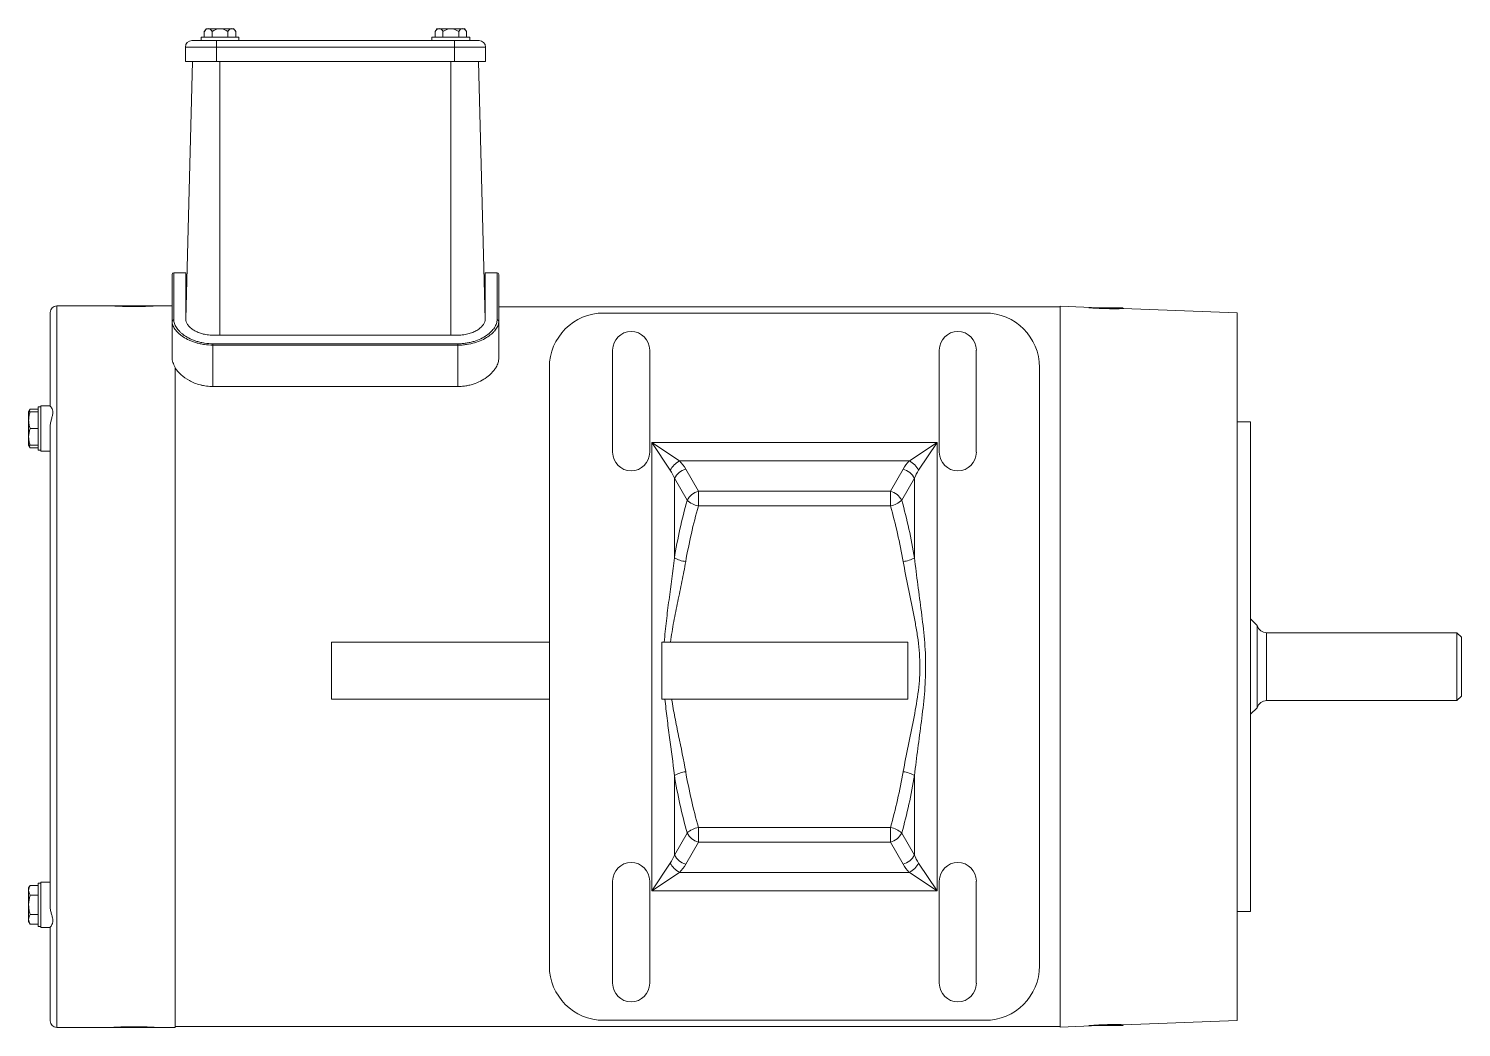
# Paper-space layout '_Bottom' of a CAD drawing. Header units: inches. Extents: x -5.4 to 7.7, y -3.3 to 5.9.
import ezdxf

# ---------------------------------------------------------------- set-up
doc = ezdxf.new("R2010")
doc.units = ezdxf.units.IN
doc.header["$MEASUREMENT"] = 0

psp = doc.layouts.new('_Bottom')

# ---------------------------------------------------------------- linework, layer by layer
at = {"color": 7, "linetype": 'Continuous', "lineweight": 15}
for p, q in [((-3.797, 5.837), (-3.797, 5.785)), ((-3.778, 5.863), (-3.528, 5.863)), ((-3.725, 5.837), (-3.725, 5.785)), ((-3.58, 5.837), (-3.58, 5.785)), ((-3.508, 5.837), (-3.508, 5.785)), ((-1.677, 5.837), (-1.677, 5.785)), ((-1.658, 5.863), (-1.408, 5.863)), ((-1.605, 5.837), (-1.605, 5.785)), ((-1.46, 5.837), (-1.46, 5.785)), ((-1.388, 5.837), (-1.388, 5.785)), ((-1.214, 5.694), (-3.971, 5.694)), ((-3.971, 5.561), (-3.971, 5.694)), ((-3.911, 5.753), (-1.274, 5.753)), ((-3.826, 5.785), (-3.826, 5.753)), ((-3.479, 5.785), (-3.826, 5.785)), ((-3.685, 5.561), (-3.685, 5.753)), ((-3.479, 5.753), (-3.479, 5.785)), ((-1.707, 5.785), (-1.707, 5.753)), ((-1.359, 5.785), (-1.707, 5.785)), ((-1.5, 5.561), (-1.5, 5.753)), ((-1.359, 5.753), (-1.359, 5.785)), ((-1.214, 5.561), (-1.214, 5.694)), ((-3.971, 5.561), (-1.214, 5.561)), ((-3.967, 3.192), (-3.905, 5.561)), ((-1.218, 3.191), (-1.28, 5.561)), ((-4.093, 2.843), (-4.093, 3.605)), ((-3.968, 3.62), (-4.078, 3.62)), ((-3.968, 3.62), (-3.968, 3.193)), ((-1.108, 3.62), (-1.218, 3.62)), ((-1.218, 3.62), (-1.218, 3.193)), ((-1.093, 3.605), (-1.093, 2.837)), ((-4.093, 3.315), (-5.152, 3.315)), ((-4.629, 3.315), (-4.256, 3.315)), ((4.062, 3.306), (-1.093, 3.306)), ((4.425, 3.298), (4.062, 3.312)), ((4.062, 3.312), (4.062, -3.312)), ((4.327, 3.298), (4.635, 3.298)), ((4.643, 3.291), (4.635, 3.298)), ((5.688, 3.252), (4.642, 3.291)), ((-5.213, 2.397), (-5.213, 3.255)), ((3.373, 3.25), (-0.128, 3.25)), ((5.688, -3.252), (5.688, 3.252)), ((-1.468, 3.047), (-3.718, 3.047)), ((-3.718, 2.967), (-1.468, 2.967)), ((-3.718, 2.967), (-3.718, 2.575)), ((-1.468, 2.955), (-3.718, 2.955)), ((-1.468, 2.575), (-1.468, 2.967)), ((-0.047, 1.97), (-0.047, 2.91)), ((0.293, 2.91), (0.293, 1.97)), ((2.953, 1.97), (2.953, 2.91)), ((3.292, 2.91), (3.292, 1.97)), ((-4.063, 2.749), (-4.063, -3.315)), ((-0.627, 2.75), (-0.627, -2.75)), ((3.873, 2.75), (3.873, -2.75)), ((-1.468, 2.575), (-3.718, 2.575)), ((-5.299, 2.388), (-5.324, 2.388)), ((-5.324, 2.388), (-5.324, 1.989)), ((-5.213, 2.397), (-5.299, 2.397)), ((-5.299, 1.98), (-5.299, 2.397)), ((-5.396, 2.367), (-5.41, 2.343)), ((-5.41, 2.343), (-5.41, 2.034)), ((-5.396, 2.367), (-5.404, 2.343)), ((-5.324, 2.367), (-5.396, 2.367)), ((-5.324, 2.343), (-5.396, 2.343)), ((5.812, 2.249), (5.688, 2.249)), ((5.812, -2.249), (5.812, 2.249)), ((-5.324, 2.188), (-5.396, 2.188)), ((-5.213, -2.203), (-5.213, 2.203)), ((-5.41, 2.034), (-5.396, 2.01)), ((-5.324, 2.034), (-5.396, 2.034)), ((-5.324, 2.01), (-5.396, 2.01)), ((-5.324, 1.989), (-5.299, 1.989)), ((-5.299, 1.98), (-5.213, 1.98)), ((2.932, 2.06), (0.313, 2.06)), ((0.313, -2.06), (0.313, 2.06)), ((0.567, 1.891), (0.313, 2.06)), ((0.313, 2.06), (0.482, 1.806)), ((2.932, 2.06), (2.678, 1.891)), ((2.763, 1.806), (2.932, 2.06)), ((2.932, -2.06), (2.932, 2.06)), ((2.678, 1.891), (0.567, 1.891)), ((0.52, 0.999), (0.52, 1.731)), ((0.52, 1.731), (0.637, 1.529)), ((0.741, 1.614), (0.624, 1.816)), ((2.621, 1.816), (2.504, 1.614)), ((2.608, 1.529), (2.725, 1.731)), ((2.725, 0.999), (2.725, 1.731)), ((2.504, 1.614), (0.741, 1.614)), ((0.741, 1.477), (0.741, 1.614)), ((2.504, 1.477), (2.504, 1.614)), ((0.741, 1.477), (2.504, 1.477)), ((5.872, 0.379), (5.812, 0.438)), ((5.872, 0.379), (5.872, -0.379)), ((7.707, 0.312), (5.959, 0.312)), ((7.747, 0.272), (7.707, 0.312)), ((7.707, -0.312), (7.707, 0.312)), ((7.747, 0.272), (7.747, -0.272)), ((-2.629, -0.298), (-2.629, 0.226)), ((-2.629, 0.226), (-0.627, 0.226)), ((0.406, 0.226), (0.406, -0.298)), ((0.406, 0.226), (2.663, 0.226)), ((2.663, 0.226), (2.663, -0.298)), ((-0.627, -0.298), (-2.629, -0.298)), ((2.663, -0.298), (0.406, -0.298)), ((5.812, -0.438), (5.872, -0.379)), ((5.959, -0.312), (7.707, -0.312)), ((7.707, -0.312), (7.747, -0.272)), ((0.52, -1.731), (0.52, -0.999)), ((2.725, -1.731), (2.725, -0.999)), ((0.637, -1.529), (0.52, -1.731)), ((2.504, -1.477), (0.741, -1.477)), ((0.741, -1.614), (0.741, -1.477)), ((2.504, -1.614), (2.504, -1.477)), ((2.725, -1.731), (2.608, -1.529)), ((0.624, -1.816), (0.741, -1.614)), ((0.741, -1.614), (2.504, -1.614)), ((2.504, -1.614), (2.621, -1.816)), ((0.482, -1.806), (0.313, -2.06)), ((2.932, -2.06), (2.763, -1.806)), ((-0.047, -2.91), (-0.047, -1.97)), ((0.293, -1.97), (0.293, -2.91)), ((0.313, -2.06), (0.567, -1.891)), ((2.678, -1.891), (0.567, -1.891)), ((2.678, -1.891), (2.932, -2.06)), ((2.953, -2.91), (2.953, -1.97)), ((3.292, -1.97), (3.292, -2.91)), ((-5.396, -2.01), (-5.41, -2.034)), ((-5.41, -2.343), (-5.41, -2.034)), ((-5.324, -2.01), (-5.396, -2.01)), ((-5.324, -2.099), (-5.396, -2.099)), ((-5.299, -1.989), (-5.324, -1.989)), ((-5.324, -1.989), (-5.324, -2.388)), ((-5.213, -1.98), (-5.299, -1.98)), ((-5.299, -2.397), (-5.299, -1.98)), ((2.932, -2.06), (0.313, -2.06)), ((-5.41, -2.343), (-5.396, -2.367)), ((-5.324, -2.278), (-5.396, -2.278)), ((-5.324, -2.367), (-5.396, -2.367)), ((5.688, -2.249), (5.812, -2.249)), ((-5.324, -2.388), (-5.299, -2.388)), ((-5.299, -2.397), (-5.213, -2.397)), ((-5.213, -3.255), (-5.213, -2.397)), ((3.373, -3.25), (-0.128, -3.25)), ((4.642, -3.291), (5.688, -3.252)), ((-5.152, -3.315), (-4.063, -3.315)), ((-4.256, -3.315), (-4.629, -3.315)), ((-4.063, -3.306), (4.062, -3.306)), ((4.062, -3.312), (4.425, -3.298)), ((4.635, -3.298), (4.327, -3.298)), ((4.635, -3.298), (4.643, -3.291))]:
    psp.add_line(p, q, dxfattribs=at)
at = {"color": 8, "linetype": 'Continuous', "lineweight": 15}
for p, q in [((-3.653, 3.047), (-3.653, 5.561)), ((-1.533, 3.047), (-1.533, 5.561)), ((-4.078, 3.62), (-4.078, 3.19)), ((-1.108, 3.19), (-1.108, 3.62)), ((-5.152, 3.315), (-5.152, -3.315)), ((5.959, 0.312), (5.959, -0.312))]:
    psp.add_line(p, q, dxfattribs=at)
at = {"color": 7, "linetype": 'Continuous', "lineweight": 15}
for centre, radius, start, end in [((-3.653, 5.753), 0.167, 138.6522, 150.0945), ((-3.755, 5.819), 0.0453, 96.9616, 156.6167), ((-3.766, 5.819), 0.0453, 23.3833, 83.0384), ((-3.653, 5.753), 0.11, 48.9984, 131.0016), ((-3.539, 5.819), 0.0453, 96.9616, 156.6167), ((-3.55, 5.819), 0.0453, 23.3833, 83.0384), ((-3.653, 5.753), 0.167, 29.9055, 41.3478), ((-1.533, 5.753), 0.167, 138.6522, 150.0945), ((-1.635, 5.819), 0.0453, 96.9616, 156.6167), ((-1.646, 5.819), 0.0453, 23.3833, 83.0384), ((-1.533, 5.753), 0.11, 48.9984, 131.0016), ((-1.419, 5.819), 0.0453, 96.9616, 156.6167), ((-1.43, 5.819), 0.0453, 23.3833, 83.0384), ((-1.533, 5.753), 0.167, 29.9055, 41.3478), ((-3.911, 5.694), 0.06, 90, 180), ((-1.274, 5.694), 0.06, 360, 90), ((-4.078, 3.605), 0.015, 90, 180), ((-1.108, 3.605), 0.015, 0, 90), ((-3.952, 3.445), 0.015, 180, 236.8623), ((-1.233, 3.445), 0.015, 303.1377, 360), ((-5.152, 3.255), 0.06, 90, 180), ((-4.078, 3.175), 0.0142, 86.6118, 176.1539), ((-1.107, 3.175), 0.0142, 3.8461, 93.3882), ((-0.128, 2.75), 0.5, 90, 180), ((3.373, 2.75), 0.5, 0, 90), ((0.123, 2.91), 0.17, 0, 180), ((3.123, 2.91), 0.17, 0, 180), ((0.123, 1.97), 0.17, 180, 0), ((0.657, 1.715), 0.197, 117.2738, 152.7262), ((0.313, 1.636), 0.36, 30, 45), ((2.932, 1.636), 0.36, 135, 150), ((2.588, 1.715), 0.197, 27.2738, 62.7262), ((3.123, 1.97), 0.17, 180, 0), ((0.164, 1.596), 0.381, 20.7786, 33.3797), ((0.667, 1.657), 0.164, 105.1438, 153.3192), ((2.578, 1.657), 0.164, 26.6808, 74.8562), ((3.081, 1.596), 0.381, 146.6203, 159.2214), ((0.784, 1.455), 0.164, 105.1438, 153.3192), ((2.461, 1.455), 0.164, 26.6808, 74.8562), ((5.825, 0.106), 5.38, 164.6697, 170.4489), ((5.597, 0.099), 5.048, 164.158, 170.1193), ((0.778, 1.683), 0.209, 227.4903, 259.6621), ((2.467, 1.683), 0.209, 280.3379, 312.5097), ((-2.352, 0.099), 5.048, 9.8807, 15.842), ((-2.58, 0.106), 5.38, 9.5511, 15.3303), ((0.657, 1.245), 0.281, 240.8157, 263.2012), ((2.588, 1.245), 0.281, 276.7988, 299.1843), ((5.959, 0.402), 0.09, 195.0536, 270), ((5.959, -0.402), 0.09, 90, 164.9464), ((0.657, -1.245), 0.281, 96.7988, 119.1843), ((5.825, -0.106), 5.38, 189.5511, 195.3303), ((5.597, -0.099), 5.048, 189.8807, 195.842), ((-2.352, -0.099), 5.048, 344.158, 350.1193), ((-2.58, -0.106), 5.38, 344.6697, 350.4489), ((2.588, -1.245), 0.281, 60.8157, 83.2012), ((0.778, -1.683), 0.209, 100.3379, 132.5097), ((0.784, -1.455), 0.164, 206.6808, 254.8562), ((2.467, -1.683), 0.209, 47.4903, 79.6621), ((2.461, -1.455), 0.164, 285.1438, 333.3192), ((0.123, -1.97), 0.17, 0, 180), ((0.164, -1.596), 0.381, 326.6203, 339.2214), ((0.657, -1.715), 0.197, 207.2738, 242.7262), ((0.667, -1.657), 0.164, 206.6808, 254.8562), ((0.313, -1.636), 0.36, 315, 330), ((2.578, -1.657), 0.164, 285.1438, 333.3192), ((2.932, -1.636), 0.36, 210, 225), ((2.588, -1.715), 0.197, 297.2738, 332.7262), ((3.081, -1.596), 0.381, 200.7786, 213.3797), ((3.123, -1.97), 0.17, 0, 180), ((-0.128, -2.75), 0.5, 180, 270), ((3.373, -2.75), 0.5, 270, 0), ((0.123, -2.91), 0.17, 180, 0), ((3.123, -2.91), 0.17, 180, 0), ((-5.152, -3.255), 0.06, 180, 270)]:
    psp.add_arc(centre, radius, start, end, dxfattribs=at)
for points, knots in [([(-4.256, 3.315), (-4.258, 3.315), (-4.262, 3.314), (-4.27, 3.314), (-4.275, 3.314), (-4.286, 3.313), (-4.292, 3.313), (-4.307, 3.312), (-4.315, 3.312), (-4.331, 3.311), (-4.34, 3.311), (-4.359, 3.31), (-4.369, 3.31), (-4.389, 3.31), (-4.399, 3.309), (-4.421, 3.309), (-4.432, 3.309), (-4.453, 3.309), (-4.464, 3.309), (-4.485, 3.309), (-4.496, 3.31), (-4.516, 3.31), (-4.526, 3.31), (-4.545, 3.311), (-4.554, 3.311), (-4.57, 3.312), (-4.578, 3.312), (-4.592, 3.313), (-4.599, 3.313), (-4.61, 3.314), (-4.615, 3.314), (-4.623, 3.314), (-4.627, 3.315), (-4.629, 3.315)], [0, 0, 0, 0, 0.0625, 0.0625, 0.125, 0.125, 0.1875, 0.1875, 0.25, 0.25, 0.3125, 0.3125, 0.375, 0.375, 0.4375, 0.4375, 0.5, 0.5, 0.5625, 0.5625, 0.625, 0.625, 0.6875, 0.6875, 0.75, 0.75, 0.8125, 0.8125, 0.875, 0.875, 0.9375, 0.9375, 1, 1, 1, 1]), ([(4.327, 3.298), (4.342, 3.297), (4.376, 3.295), (4.438, 3.292), (4.502, 3.29), (4.56, 3.289), (4.607, 3.29), (4.637, 3.29), (4.641, 3.29), (4.642, 3.29)], [0, 0, 0, 0, 0.129116, 0.276812, 0.421077, 0.564014, 0.708899, 0.85801, 1, 1, 1, 1]), ([(-3.718, 2.955), (-3.744, 2.955), (-3.77, 2.957), (-3.809, 2.962), (-3.822, 2.965), (-3.846, 2.97), (-3.858, 2.973), (-3.882, 2.98), (-3.893, 2.984), (-3.915, 2.992), (-3.926, 2.996), (-3.956, 3.01), (-3.974, 3.02), (-3.999, 3.037), (-4.007, 3.042), (-4.022, 3.054), (-4.028, 3.06), (-4.047, 3.077), (-4.058, 3.09), (-4.075, 3.115), (-4.082, 3.127), (-4.09, 3.152), (-4.093, 3.164), (-4.093, 3.176)], [0, 0, 0, 0, 0.125, 0.125, 0.1875, 0.1875, 0.25, 0.25, 0.3125, 0.3125, 0.375, 0.375, 0.5, 0.5, 0.5625, 0.5625, 0.625, 0.625, 0.75, 0.75, 0.875, 0.875, 1, 1, 1, 1]), ([(-4.078, 3.19), (-4.078, 3.177), (-4.075, 3.165), (-4.067, 3.14), (-4.061, 3.128), (-4.045, 3.103), (-4.035, 3.091), (-4.017, 3.073), (-4.01, 3.067), (-3.996, 3.056), (-3.989, 3.05), (-3.965, 3.033), (-3.947, 3.023), (-3.918, 3.009), (-3.908, 3.005), (-3.887, 2.996), (-3.876, 2.993), (-3.854, 2.986), (-3.842, 2.983), (-3.818, 2.977), (-3.806, 2.975), (-3.769, 2.969), (-3.743, 2.967), (-3.718, 2.967)], [0, 0, 0, 0, 0.125, 0.125, 0.25, 0.25, 0.375, 0.375, 0.4375, 0.4375, 0.5, 0.5, 0.625, 0.625, 0.6875, 0.6875, 0.75, 0.75, 0.8125, 0.8125, 0.875, 0.875, 1, 1, 1, 1]), ([(-3.718, 3.047), (-3.735, 3.047), (-3.753, 3.048), (-3.778, 3.051), (-3.787, 3.053), (-3.803, 3.056), (-3.811, 3.058), (-3.827, 3.063), (-3.835, 3.065), (-3.849, 3.07), (-3.856, 3.073), (-3.877, 3.082), (-3.889, 3.089), (-3.906, 3.1), (-3.911, 3.103), (-3.921, 3.111), (-3.925, 3.115), (-3.938, 3.127), (-3.945, 3.135), (-3.956, 3.151), (-3.96, 3.16), (-3.966, 3.177), (-3.968, 3.185), (-3.968, 3.193)], [0, 0, 0, 0, 0.125, 0.125, 0.1875, 0.1875, 0.25, 0.25, 0.3125, 0.3125, 0.375, 0.375, 0.5, 0.5, 0.5625, 0.5625, 0.625, 0.625, 0.75, 0.75, 0.875, 0.875, 1, 1, 1, 1]), ([(-1.218, 3.193), (-1.218, 3.177), (-1.223, 3.16), (-1.24, 3.135), (-1.247, 3.127), (-1.264, 3.111), (-1.274, 3.103), (-1.296, 3.089), (-1.308, 3.082), (-1.335, 3.07), (-1.35, 3.065), (-1.381, 3.056), (-1.398, 3.053), (-1.423, 3.049), (-1.432, 3.048), (-1.45, 3.047), (-1.459, 3.047), (-1.468, 3.047)], [0, 0, 0, 0, 0.25, 0.25, 0.375, 0.375, 0.5, 0.5, 0.625, 0.625, 0.75, 0.75, 0.875, 0.875, 0.9375, 0.9375, 1, 1, 1, 1]), ([(-1.468, 2.967), (-1.454, 2.967), (-1.441, 2.968), (-1.416, 2.97), (-1.403, 2.971), (-1.379, 2.975), (-1.367, 2.977), (-1.343, 2.983), (-1.331, 2.986), (-1.297, 2.996), (-1.276, 3.005), (-1.237, 3.023), (-1.219, 3.034), (-1.188, 3.056), (-1.174, 3.067), (-1.156, 3.085), (-1.151, 3.091), (-1.141, 3.103), (-1.136, 3.109), (-1.124, 3.128), (-1.118, 3.14), (-1.11, 3.165), (-1.108, 3.177), (-1.108, 3.19)], [0, 0, 0, 0, 0.0625, 0.0625, 0.125, 0.125, 0.1875, 0.1875, 0.25, 0.25, 0.375, 0.375, 0.5, 0.5, 0.625, 0.625, 0.6875, 0.6875, 0.75, 0.75, 0.875, 0.875, 1, 1, 1, 1]), ([(-1.093, 3.176), (-1.093, 3.164), (-1.095, 3.152), (-1.103, 3.127), (-1.11, 3.115), (-1.123, 3.096), (-1.127, 3.09), (-1.138, 3.078), (-1.144, 3.072), (-1.163, 3.054), (-1.177, 3.042), (-1.21, 3.021), (-1.229, 3.01), (-1.269, 2.992), (-1.291, 2.984), (-1.338, 2.97), (-1.363, 2.964), (-1.401, 2.959), (-1.414, 2.957), (-1.441, 2.955), (-1.454, 2.955), (-1.468, 2.955)], [0, 0, 0, 0, 0.125, 0.125, 0.25, 0.25, 0.3125, 0.3125, 0.375, 0.375, 0.5, 0.5, 0.625, 0.625, 0.75, 0.75, 0.875, 0.875, 0.9375, 0.9375, 1, 1, 1, 1]), ([(-4.063, 2.749), (-4.072, 2.765), (-4.08, 2.781), (-4.09, 2.812), (-4.093, 2.828), (-4.093, 2.843)], [0, 0, 0, 0, 0.5, 0.5, 1, 1, 1, 1]), ([(-1.093, 2.837), (-1.093, 2.823), (-1.095, 2.809), (-1.103, 2.78), (-1.109, 2.766), (-1.122, 2.744), (-1.127, 2.737), (-1.137, 2.723), (-1.143, 2.716), (-1.161, 2.695), (-1.175, 2.681), (-1.207, 2.656), (-1.226, 2.643), (-1.266, 2.621), (-1.287, 2.611), (-1.323, 2.598), (-1.335, 2.594), (-1.36, 2.587), (-1.373, 2.584), (-1.399, 2.58), (-1.413, 2.578), (-1.44, 2.575), (-1.454, 2.575), (-1.468, 2.575)], [0, 0, 0, 0, 0.125, 0.125, 0.25, 0.25, 0.3125, 0.3125, 0.375, 0.375, 0.5, 0.5, 0.625, 0.625, 0.75, 0.75, 0.8125, 0.8125, 0.875, 0.875, 0.9375, 0.9375, 1, 1, 1, 1]), ([(-3.718, 2.575), (-3.738, 2.575), (-3.757, 2.576), (-3.786, 2.58), (-3.796, 2.581), (-3.815, 2.585), (-3.824, 2.587), (-3.852, 2.594), (-3.869, 2.6), (-3.903, 2.613), (-3.919, 2.621), (-3.963, 2.645), (-3.989, 2.663), (-4.032, 2.702), (-4.049, 2.722), (-4.063, 2.743)], [0, 0, 0, 0, 0.125, 0.125, 0.1875, 0.1875, 0.25, 0.25, 0.375, 0.375, 0.5, 0.5, 0.75, 0.75, 1, 1, 1, 1]), ([(-5.213, 2.397), (-5.213, 2.396), (-5.211, 2.394), (-5.206, 2.387), (-5.203, 2.383), (-5.197, 2.373), (-5.194, 2.367), (-5.189, 2.353), (-5.188, 2.345), (-5.188, 2.332), (-5.188, 2.327), (-5.19, 2.317), (-5.191, 2.312), (-5.194, 2.297), (-5.197, 2.286), (-5.203, 2.264), (-5.206, 2.252), (-5.211, 2.228), (-5.213, 2.215), (-5.213, 2.203)], [0, 0, 0, 0, 0.125, 0.125, 0.25, 0.25, 0.375, 0.375, 0.5, 0.5, 0.5625, 0.5625, 0.625, 0.625, 0.75, 0.75, 0.875, 0.875, 1, 1, 1, 1]), ([(-5.396, 2.343), (-5.4, 2.33), (-5.404, 2.317), (-5.409, 2.292), (-5.41, 2.279), (-5.41, 2.266)], [0, 0, 0, 0, 0.5, 0.5, 1, 1, 1, 1]), ([(-5.41, 2.343), (-5.41, 2.343), (-5.409, 2.343), (-5.404, 2.343), (-5.4, 2.343), (-5.396, 2.343)], [0, 0, 0, 0, 0.5, 0.5, 1, 1, 1, 1]), ([(-5.41, 2.266), (-5.41, 2.253), (-5.409, 2.239), (-5.404, 2.214), (-5.4, 2.201), (-5.396, 2.188)], [0, 0, 0, 0, 0.5, 0.5, 1, 1, 1, 1]), ([(-5.41, 2.111), (-5.41, 2.098), (-5.409, 2.085), (-5.404, 2.06), (-5.4, 2.047), (-5.396, 2.034)], [0, 0, 0, 0, 0.5, 0.5, 1, 1, 1, 1]), ([(-5.405, 2.034), (-5.404, 2.029), (-5.403, 2.021), (-5.398, 2.013), (-5.396, 2.01)], [0, 0, 0, 0, 0.61803, 1, 1, 1, 1]), ([(0.52, 0.999), (0.506, 0.871), (0.488, 0.743), (0.462, 0.55), (0.454, 0.485), (0.439, 0.356), (0.432, 0.291), (0.427, 0.226)], [0, 0, 0, 0, 0.5, 0.5, 0.75, 0.75, 1, 1, 1, 1]), ([(0.485, 0.226), (0.493, 0.289), (0.503, 0.351), (0.526, 0.476), (0.539, 0.537), (0.564, 0.66), (0.577, 0.722), (0.602, 0.844), (0.613, 0.905), (0.624, 0.965)], [0, 0, 0, 0, 0.25, 0.25, 0.5, 0.5, 0.75, 0.75, 1, 1, 1, 1]), ([(2.621, 0.965), (2.635, 0.887), (2.651, 0.808), (2.683, 0.649), (2.7, 0.569), (2.724, 0.449), (2.731, 0.408), (2.746, 0.327), (2.752, 0.286), (2.763, 0.204), (2.767, 0.163), (2.773, 0.08), (2.775, 0.039), (2.775, -0.024), (2.774, -0.045), (2.773, -0.086), (2.771, -0.107), (2.767, -0.168), (2.762, -0.209), (2.746, -0.331), (2.731, -0.411), (2.7, -0.571), (2.683, -0.65), (2.65, -0.809), (2.635, -0.887), (2.621, -0.965)], [0, 0, 0, 0, 0.125, 0.125, 0.25, 0.25, 0.3125, 0.3125, 0.375, 0.375, 0.4375, 0.4375, 0.5, 0.5, 0.53125, 0.53125, 0.5625, 0.5625, 0.625, 0.625, 0.75, 0.75, 0.875, 0.875, 1, 1, 1, 1]), ([(2.725, -0.999), (2.734, -0.917), (2.745, -0.835), (2.767, -0.669), (2.778, -0.587), (2.799, -0.421), (2.809, -0.337), (2.823, -0.17), (2.827, -0.086), (2.828, 0.083), (2.823, 0.167), (2.809, 0.335), (2.799, 0.419), (2.778, 0.586), (2.767, 0.669), (2.745, 0.834), (2.734, 0.917), (2.725, 0.999)], [0, 0, 0, 0, 0.125, 0.125, 0.25, 0.25, 0.375, 0.375, 0.5, 0.5, 0.625, 0.625, 0.75, 0.75, 0.875, 0.875, 1, 1, 1, 1]), ([(0.433, -0.298), (0.439, -0.357), (0.446, -0.416), (0.46, -0.533), (0.468, -0.592), (0.491, -0.767), (0.507, -0.883), (0.52, -0.999)], [0, 0, 0, 0, 0.25, 0.25, 0.5, 0.5, 1, 1, 1, 1]), ([(0.624, -0.965), (0.605, -0.856), (0.582, -0.746), (0.547, -0.579), (0.536, -0.524), (0.514, -0.412), (0.504, -0.355), (0.495, -0.298)], [0, 0, 0, 0, 0.5, 0.5, 0.75, 0.75, 1, 1, 1, 1]), ([(-5.41, -2.055), (-5.41, -2.062), (-5.409, -2.07), (-5.404, -2.085), (-5.4, -2.092), (-5.396, -2.099)], [0, 0, 0, 0, 0.5, 0.5, 1, 1, 1, 1]), ([(-5.41, -2.188), (-5.41, -2.204), (-5.409, -2.219), (-5.404, -2.248), (-5.4, -2.263), (-5.396, -2.278)], [0, 0, 0, 0, 0.5, 0.5, 1, 1, 1, 1]), ([(-5.213, -2.203), (-5.213, -2.215), (-5.211, -2.228), (-5.206, -2.252), (-5.203, -2.264), (-5.197, -2.286), (-5.194, -2.297), (-5.189, -2.317), (-5.188, -2.327), (-5.188, -2.34), (-5.188, -2.345), (-5.19, -2.353), (-5.191, -2.356), (-5.194, -2.367), (-5.197, -2.373), (-5.203, -2.383), (-5.206, -2.387), (-5.211, -2.394), (-5.213, -2.396), (-5.213, -2.397)], [0, 0, 0, 0, 0.125, 0.125, 0.25, 0.25, 0.375, 0.375, 0.5, 0.5, 0.5625, 0.5625, 0.625, 0.625, 0.75, 0.75, 0.875, 0.875, 1, 1, 1, 1]), ([(-5.396, -2.278), (-5.4, -2.285), (-5.404, -2.292), (-5.409, -2.307), (-5.41, -2.315), (-5.41, -2.322)], [0, 0, 0, 0, 0.5, 0.5, 1, 1, 1, 1]), ([(-5.41, -2.322), (-5.41, -2.33), (-5.409, -2.337), (-5.404, -2.352), (-5.4, -2.359), (-5.396, -2.367)], [0, 0, 0, 0, 0.5, 0.5, 1, 1, 1, 1]), ([(-4.629, -3.315), (-4.627, -3.315), (-4.623, -3.314), (-4.615, -3.314), (-4.61, -3.314), (-4.599, -3.313), (-4.592, -3.313), (-4.578, -3.312), (-4.57, -3.312), (-4.554, -3.311), (-4.545, -3.311), (-4.526, -3.31), (-4.516, -3.31), (-4.496, -3.31), (-4.485, -3.309), (-4.464, -3.309), (-4.453, -3.309), (-4.432, -3.309), (-4.421, -3.309), (-4.399, -3.309), (-4.389, -3.31), (-4.369, -3.31), (-4.359, -3.31), (-4.34, -3.311), (-4.331, -3.311), (-4.315, -3.312), (-4.307, -3.312), (-4.293, -3.313), (-4.286, -3.313), (-4.275, -3.314), (-4.27, -3.314), (-4.262, -3.314), (-4.258, -3.315), (-4.256, -3.315)], [0, 0, 0, 0, 0.0625, 0.0625, 0.125, 0.125, 0.1875, 0.1875, 0.25, 0.25, 0.3125, 0.3125, 0.375, 0.375, 0.4375, 0.4375, 0.5, 0.5, 0.5625, 0.5625, 0.625, 0.625, 0.6875, 0.6875, 0.75, 0.75, 0.8125, 0.8125, 0.875, 0.875, 0.9375, 0.9375, 1, 1, 1, 1]), ([(4.642, -3.291), (4.642, -3.291), (4.646, -3.291), (4.632, -3.29), (4.598, -3.29), (4.545, -3.289), (4.482, -3.29), (4.417, -3.293), (4.364, -3.296), (4.337, -3.298), (4.327, -3.298)], [0, 0, 0, 0, 0.011596, 0.167896, 0.324037, 0.47703, 0.625183, 0.769275, 0.912206, 1, 1, 1, 1])]:
    psp.add_open_spline(points, degree=3, knots=knots, dxfattribs=at)
for points in [[(-5.396, 2.188), (-5.405, 2.163), (-5.41, 2.138), (-5.41, 2.111)], [(-5.396, 2.034), (-5.405, 2.034), (-5.41, 2.034), (-5.41, 2.034)], [(-5.396, -2.01), (-5.405, -2.025), (-5.41, -2.04), (-5.41, -2.055)], [(-5.396, -2.099), (-5.405, -2.129), (-5.41, -2.158), (-5.41, -2.188)]]:
    psp.add_open_spline(points, degree=3, dxfattribs=at)

doc.saveas('drawing.dxf')
